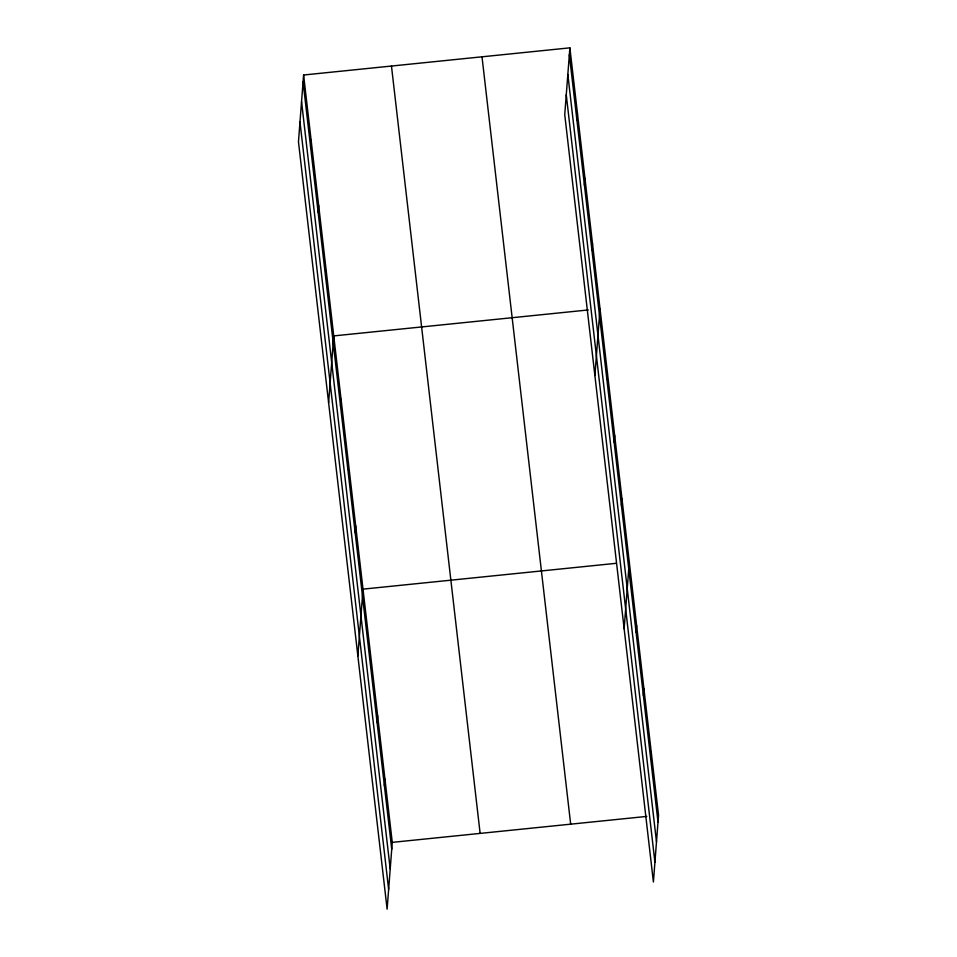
<?xml version="1.0" encoding="UTF-8"?>
<svg xmlns="http://www.w3.org/2000/svg" width="957" height="957" viewBox="0 0 957 957"><rect width="100%" height="100%" fill="white"/><g stroke="black" fill="none" stroke-linecap="round" stroke-linejoin="round"><path stroke-width="1.44" d="M303.596 75.005L298.464 141.792L387.118 909.15L392.262 842.363L303.596 75.005L569.882 47.85L658.536 815.208L653.404 881.995L564.738 114.637L569.882 47.85M310.606 147.079L311.133 140.224M318.143 212.31L318.669 205.456M325.679 277.53L326.205 270.687M328.61 402.694L333.742 335.907L588.304 309.948M340.536 406.067L341.063 399.213M347.846 469.373L348.372 462.518M355.155 532.678L355.693 525.824M357.858 655.916L363.002 589.141L616.105 563.326M369.785 659.289L370.311 652.447M377.106 722.607L377.632 715.752M384.415 785.912L384.941 779.058M576.892 119.924L577.418 113.082M584.428 185.156L584.954 178.301M591.964 250.375L592.491 243.533M594.883 375.539L600.027 308.752M606.81 378.912L607.336 372.058M614.131 442.218L614.657 435.363M621.44 505.523L621.966 498.669M624.143 628.761L629.275 561.986M636.07 632.134L636.596 625.292M643.379 695.452L643.905 688.597M650.7 758.757L651.227 751.903M392.262 842.363L646.824 816.405M569.355 54.705L658.009 822.063M567.836 74.479L656.49 841.837M566.269 94.851L654.923 862.221M482.005 56.81L570.671 824.168M391.473 66.045L480.127 833.403M303.07 81.859L391.736 849.218M301.551 101.633L390.205 868.992M299.984 122.006L388.638 889.376"/></g></svg>
